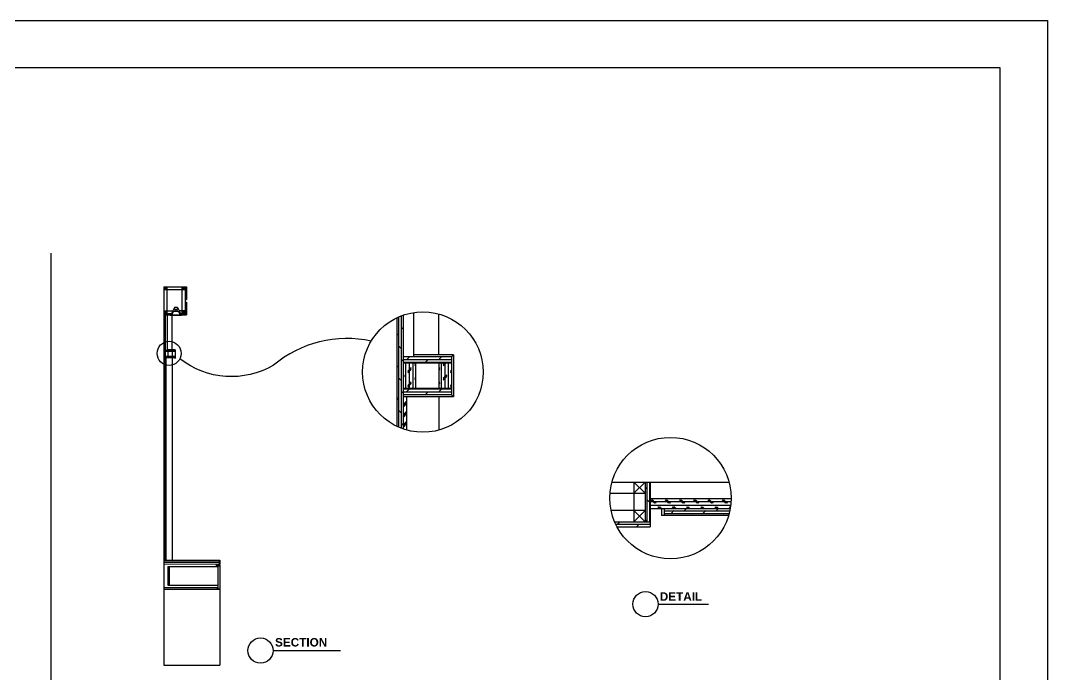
# Model space of a CAD drawing. Header units: inches. Extents: x 3 to 45, y 10.7 to 35.5.
# Drawn here: x 37.66 to 44.99, y 30.86 to 35.53 of the extents above; entities that cross this region are included whole.
import ezdxf

# ---------------------------------------------------------------- set-up
doc = ezdxf.new("R2010")
doc.units = ezdxf.units.IN
doc.header["$MEASUREMENT"] = 0
for name, color, linetype in [('02', 2, 'Continuous'), ('1', 1, 'Continuous'), ('4', 4, 'Continuous'), ('8', 8, 'Continuous'), ('kadrbm', 4, 'Continuous')]:
    doc.layers.add(name, color=color, linetype=linetype)
doc.styles.add('HT', font='swisseb.ttf')
pattern_1 = [(0, (32.243055, 28.128285), (0, 0.01905), []), (45, (32.243055, 28.128285), (-0.03809997, 0.03809997), [0.02694078, -0.0538815])]

# ---------------------------------------------------------------- blocks, each defined once
blk = doc.blocks.new('kadrbm')
at = {"layer": 'kadrbm', "color": 4}
blk.add_lwpolyline([(0, 0), (0, 24.7972), (21, 24.7972), (21, 0), (0, 0)], close=True, dxfattribs=at)
blk.add_lwpolyline([(20.6631, 0.3257), (20.6631, 24.4603), (0.3369, 24.4603), (0.3369, 0.3257), (20.6631, 0.3257)], dxfattribs=at)

msp = doc.modelspace()

# ---------------------------------------------------------------- hatches: boundary and pattern name
at = {"layer": '8'}
h = msp.add_hatch(dxfattribs=at)
h.set_pattern_fill('DOLMIT,_O', color=256, scale=0.003, angle=90)
h.set_pattern_definition([(90, (30.528454, 27.796576), (-0.01905, 1e-18), []), (135, (30.528454, 27.796576), (-0.03809997, -0.03809997), [0.02694078, -0.0538815])])
h.paths.add_polyline_path([(40.3436, 32.6357, 0.028335), (40.3886, 32.6171), (40.3886, 33.4291, 0.028335), (40.3436, 33.4105)])
h = msp.add_hatch(dxfattribs=at)
h.set_pattern_fill('DOLMIT,_O', color=256, scale=0.003)
h.set_pattern_definition([(0, (30.528454, 27.796576), (0, 0.01905), []), (45, (30.528454, 27.796576), (-0.03809997, 0.03809997), [0.02694078, -0.0538815])])
h.paths.add_polyline_path([(40.3886, 33.1305), (40.3886, 33.0855), (40.7336, 33.0855), (40.7336, 33.1305)])
h.paths.add_polyline_path([(40.7336, 32.8605), (40.7336, 32.9055), (40.3886, 32.9055), (40.3886, 32.8605)])
h = msp.add_hatch(dxfattribs=at)
h.set_pattern_fill('CORK,_O', color=256, scale=0.008, angle=90)
h.set_pattern_definition([(90, (30.528454, 27.796576), (-0.0254, 2e-18), []), (225, (30.541154, 27.809276), (0.0508, -0.0508), [0.03592104, -0.03592104]), (225, (30.541154, 27.815626), (0.0508, -0.0508), [0.03592104, -0.03592104]), (225, (30.541154, 27.821976), (0.0508, -0.0508), [0.03592104, -0.03592104])])
h.paths.add_polyline_path([(40.4786, 33.0855), (40.3886, 33.0855), (40.3886, 32.9055), (40.4786, 32.9055)])
h.paths.add_polyline_path([(40.6436, 32.9055), (40.7336, 32.9055), (40.7336, 33.0855), (40.6436, 33.0855)])
h = msp.add_hatch(dxfattribs=at)
h.set_pattern_fill('PLAST,_O', color=256, scale=0.008, angle=45)
h.set_pattern_definition([(45, (30.528454, 27.796576), (-0.03592102, 0.03592102), []), (45, (30.523963, 27.801066), (-0.03592102, 0.03592102), []), (45, (30.519473, 27.805556), (-0.03592102, 0.03592102), [])])
h.paths.add_polyline_path([(40.4136, 32.8455), (40.3886, 32.8455), (40.3886, 32.6171, 0.015242), (40.4136, 32.6092)])
h = msp.add_hatch(dxfattribs=at)
h.set_pattern_fill('DOLMIT,_O', color=256, scale=0.003, angle=90)
h.set_pattern_definition([(90, (32.243055, 28.128285), (-0.01905, 1e-18), []), (135, (32.243055, 28.128285), (-0.03809997, -0.03809997), [0.0269408, -0.0538815])])
h.paths.add_polyline_path([(42.1167, 31.9541), (42.1527, 31.9541), (42.1527, 32.2381), (42.1167, 32.2381), (42.1167, 32.1581)])
h = msp.add_hatch(dxfattribs=at)
h.set_pattern_fill('CORK,_O', color=256, scale=0.008)
h.set_pattern_definition([(0, (-41.95477, 31.794132), (0, 0.0254), []), (135, (-41.94207, 31.78143), (-0.05080002, -0.05080002), [0.03592104, -0.03592104]), (135, (-41.93572, 31.78143), (-0.05080002, -0.05080002), [0.03592104, -0.03592104]), (135, (-41.92937, 31.78143), (-0.05080002, -0.05080002), [0.03592104, -0.03592104])])
h.paths.add_polyline_path([(42.1527, 32.1181), (42.1527, 32.0461), (42.7236, 32.0461, 0.04182), (42.7305, 32.1181)])
h = msp.add_hatch(dxfattribs=at)
h.set_pattern_fill('DOLMIT,_O', color=256, scale=0.003)
h.set_pattern_definition(pattern_1)
h.paths.add_polyline_path([(42.2527, 32.0461), (42.2527, 32.0101), (42.7155, 32.0101, 0.021311), (42.7236, 32.0461)])
h = msp.add_hatch(dxfattribs=at)
h.set_pattern_fill('DOLMIT,_O', color=256, scale=0.003)
h.set_pattern_definition(pattern_1)
h.paths.add_polyline_path([(41.8987, 31.9541, 0.023062), (41.916, 31.9181), (42.1527, 31.9181), (42.1527, 31.9541)])

# ---------------------------------------------------------------- linework, layer by layer
at = {"layer": '02'}
for p, q in [((38.6819, 33.6308), (38.7019, 33.6108)), ((38.7019, 33.6308), (38.6819, 33.6108)), ((38.8329, 33.6108), (38.6819, 33.6108)), ((38.7019, 33.6308), (38.7019, 33.4398)), ((38.8129, 33.6308), (38.8329, 33.6108)), ((38.8329, 33.6308), (38.8129, 33.6108)), ((38.8329, 33.6308), (38.8329, 33.4398)), ((38.8329, 33.5458), (38.8419, 33.5458)), ((38.8329, 33.5158), (38.8419, 33.5158)), ((38.6819, 33.4598), (38.7019, 33.4398)), ((38.7019, 33.4598), (38.6819, 33.4398)), ((38.6819, 33.4398), (38.7376, 33.4398)), ((38.6909, 33.4308), (38.6909, 31.6778)), ((38.7276, 33.4308), (38.7276, 33.4288)), ((38.7276, 33.4288), (38.8076, 33.4288)), ((38.757, 33.4827), (38.7376, 33.4458)), ((38.7376, 33.4458), (38.7376, 33.4288)), ((38.7419, 33.1808), (38.7419, 33.4288)), ((38.7619, 33.4705), (38.7591, 33.4565)), ((38.7761, 33.4673), (38.7591, 33.4673)), ((38.7591, 33.4577), (38.7761, 33.4577)), ((38.7639, 33.4705), (38.7639, 33.4673)), ((38.7734, 33.4705), (38.7734, 33.4673)), ((38.7761, 33.4565), (38.7761, 33.4673)), ((38.7783, 33.4827), (38.7976, 33.4458)), ((38.8329, 33.4598), (38.7903, 33.4598)), ((38.7976, 33.4458), (38.7976, 33.4288)), ((38.7976, 33.4398), (38.8419, 33.4398)), ((38.8076, 33.4308), (38.8076, 33.4288)), ((38.8129, 33.4598), (38.8329, 33.4398)), ((38.8329, 33.4598), (38.8129, 33.4398)), ((40.3886, 33.4291), (40.3886, 32.6171)), ((40.6436, 33.1455), (40.6436, 33.4379)), ((38.7599, 33.1778), (38.6909, 33.1778)), ((38.7599, 33.1688), (38.6909, 33.1688)), ((38.7599, 33.1328), (38.6909, 33.1328)), ((38.7089, 33.1688), (38.7089, 33.1328)), ((38.7419, 33.1688), (38.7419, 33.1328)), ((38.7599, 33.1778), (38.7629, 33.1808)), ((40.7336, 33.1305), (40.3886, 33.1305)), ((40.7336, 33.1305), (40.7486, 33.1455)), ((40.7336, 33.1305), (40.7336, 32.8605)), ((38.7599, 33.1238), (38.6909, 33.1238)), ((38.7419, 33.1208), (38.7419, 31.6808)), ((38.7599, 33.1238), (38.7629, 33.1208)), ((40.7336, 33.0855), (40.3886, 33.0855)), ((40.4786, 33.0855), (40.4786, 32.9055)), ((40.6436, 33.0855), (40.6436, 32.9055)), ((40.7336, 32.9055), (40.3886, 32.9055)), ((40.7336, 32.8605), (40.3886, 32.8605)), ((40.6436, 32.8455), (40.6436, 32.6084)), ((40.7336, 32.8605), (40.7486, 32.8455)), ((42.1167, 32.2381), (42.0367, 32.1581)), ((42.0367, 32.2381), (42.1167, 32.1581)), ((42.0367, 32.2381), (42.0367, 31.9541)), ((42.1167, 32.2381), (42.1167, 31.9541)), ((41.8656, 32.1581), (42.1167, 32.1581)), ((42.7305, 32.1181), (42.1527, 32.1181)), ((42.1167, 32.0341), (41.8736, 32.0341)), ((42.0367, 32.0341), (42.1167, 31.9541)), ((42.1167, 32.0341), (42.0367, 31.9541)), ((42.7236, 32.0461), (42.1527, 32.0461)), ((42.7155, 32.0101), (42.2527, 32.0101)), ((41.8987, 31.9541), (42.1527, 31.9541)), ((38.6819, 31.6778), (39.0769, 31.6778)), ((38.6819, 31.6658), (39.0769, 31.6658)), ((39.0769, 31.6808), (39.0769, 31.6508)), ((38.6819, 31.6538), (39.0819, 31.6508)), ((38.7109, 31.6358), (39.0669, 31.6358)), ((38.7109, 31.6358), (38.7109, 31.5008)), ((38.7199, 31.6358), (38.7199, 31.5008)), ((39.0669, 31.6538), (39.0669, 31.4708)), ((39.0669, 31.6408), (39.0819, 31.6408)), ((38.6819, 31.4848), (39.0659, 31.4848)), ((38.7109, 31.5008), (39.0669, 31.5008)), ((39.0609, 31.4848), (39.0609, 31.4708)), ((42.2089, 31.3664), (42.5689, 31.3664)), ((39.4612, 31.0347), (39.9412, 31.0347))]:
    msp.add_line(p, q, dxfattribs=at)
for points in [[(38.8129, 33.4398), (38.8129, 33.6308)], [(38.6819, 33.4598), (38.745, 33.4598)], [(39.0669, 31.6388), (39.0569, 31.6388), (39.0569, 31.6538)]]:
    msp.add_lwpolyline(points, dxfattribs=at)
msp.add_lwpolyline([(38.757, 33.4827), (38.757, 33.4705), (38.7783, 33.4705), (38.7783, 33.4827)], close=True, dxfattribs=at)
msp.add_lwpolyline([(40.1612, 33.244, 0.232776), (39.4651, 33.0719, -0.308491), (38.7962, 33.1181)], format="xyb", dxfattribs=at)
for centre, radius in [((40.5301, 33.0231), 0.43), ((38.7192, 33.1563), 0.086), ((42.2974, 32.1234), 0.4332), ((42.1189, 31.3664), 0.09), ((39.3712, 31.0347), 0.09)]:
    msp.add_circle(centre, radius, dxfattribs=at)
for start, end in [(106.38581, 173.7911), (6.2089, 73.61419)]:
    msp.add_arc((38.7676, 33.4275), 0.0302, start, end, dxfattribs=at)
at = {"layer": '1'}
for p, q in [((38.6819, 33.6308), (38.6819, 30.9308)), ((40.3436, 33.4105), (40.3436, 32.6357)), ((41.8797, 32.2381), (42.7151, 32.2381)), ((38.6819, 30.9308), (39.0819, 30.9308))]:
    msp.add_line(p, q, dxfattribs=at)
at = {"layer": '4'}
for p, q in [((37.8757, 33.8727), (37.8757, 11.0605)), ((38.6819, 33.6308), (38.8419, 33.6308)), ((38.8419, 33.6308), (38.8419, 33.5408)), ((38.8329, 33.5408), (38.8419, 33.5408)), ((38.8329, 33.5208), (38.8419, 33.5208)), ((38.8419, 33.5208), (38.8419, 33.4308)), ((38.6819, 33.4308), (38.8419, 33.4308)), ((38.7059, 33.4308), (38.7059, 33.1778)), ((40.4636, 33.4479), (40.4636, 33.1305)), ((38.7629, 33.1808), (38.7059, 33.1808)), ((38.7629, 33.1808), (38.7629, 33.1208)), ((40.7486, 33.1455), (40.4636, 33.1455)), ((40.7486, 33.1455), (40.7486, 32.8455)), ((38.6959, 33.1208), (38.6959, 31.6778)), ((40.7486, 32.8455), (40.3886, 32.8455)), ((40.4136, 32.8455), (40.4136, 32.6092)), ((42.1527, 32.2381), (42.1527, 31.9181)), ((42.2327, 32.0461), (42.2327, 31.9981)), ((42.2527, 32.0461), (42.2527, 31.9981)), ((42.712, 31.9981), (42.2327, 31.9981)), ((41.916, 31.9181), (42.1527, 31.9181)), ((38.6959, 31.6808), (39.0819, 31.6808)), ((39.0819, 31.6808), (39.0819, 31.6508)), ((39.0669, 31.6458), (39.0819, 31.6458)), ((39.0819, 31.6458), (39.0819, 30.9308)), ((39.0819, 31.4708), (38.6819, 31.4708)), ((39.0669, 31.4758), (39.0819, 31.4758))]:
    msp.add_line(p, q, dxfattribs=at)

# ---------------------------------------------------------------- block references
at = {"layer": 'kadrbm'}
msp.add_blockref('kadrbm', (23.988, 10.7349), dxfattribs=at)

# ---------------------------------------------------------------- texts
at = {"layer": '02', "style": 'HT'}
for s, p in [('DETAIL', (42.2209, 31.3906)), ('SECTION', (39.4751, 31.064))]:
    msp.add_text(s, height=0.06, dxfattribs=at).set_placement(p)

doc.saveas('drawing.dxf')
